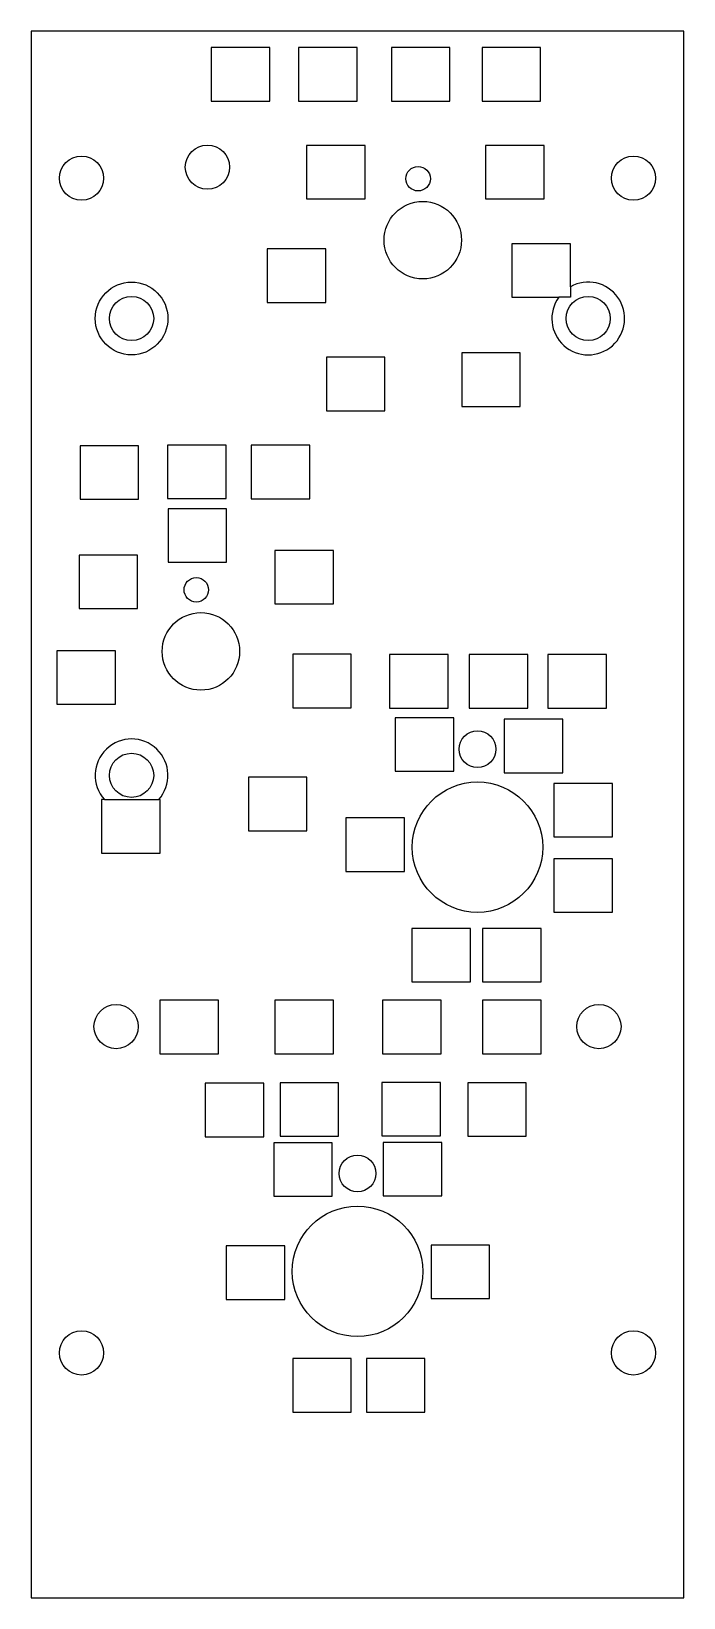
# Model space of a CAD drawing. Header units: millimetres. Extents: x -32 to 32, y -152 to 0.
import ezdxf

# ---------------------------------------------------------------- set-up
doc = ezdxf.new("R2010")
doc.units = ezdxf.units.MM

msp = doc.modelspace()

# ---------------------------------------------------------------- linework, layer by layer
at = {"color": 7, "linetype": 'Continuous', "lineweight": 25}
for p, q in [((-31.75, 0), (-31.75, -152.4)), ((31.75, 0), (-31.75, 0)), ((31.75, -152.4), (31.75, 0)), ((-8.54, -1.58), (-14.24, -1.58)), ((-14.24, -1.58), (-14.24, -6.78)), ((-8.54, -6.78), (-8.54, -1.58)), ((-0.03, -1.58), (-5.73, -1.58)), ((-5.73, -1.58), (-5.73, -6.78)), ((-0.03, -6.78), (-0.03, -1.58)), ((9, -1.58), (3.3, -1.58)), ((3.3, -1.58), (3.3, -6.78)), ((9, -6.78), (9, -1.58)), ((17.82, -1.58), (12.12, -1.58)), ((12.12, -1.58), (12.12, -6.78)), ((17.82, -6.78), (17.82, -1.58)), ((-14.24, -6.78), (-8.54, -6.78)), ((-5.73, -6.78), (-0.03, -6.78)), ((3.3, -6.78), (9, -6.78)), ((12.12, -6.78), (17.82, -6.78)), ((0.75, -11.11), (-4.95, -11.11)), ((-4.95, -11.11), (-4.95, -16.31)), ((0.75, -16.31), (0.75, -11.11)), ((18.16, -11.11), (12.46, -11.11)), ((12.46, -11.11), (12.46, -16.31)), ((18.16, -16.31), (18.16, -11.11)), ((-4.95, -16.31), (0.75, -16.31)), ((12.46, -16.31), (18.16, -16.31)), ((-3.09, -21.17), (-8.79, -21.17)), ((-8.79, -21.17), (-8.79, -26.37)), ((-3.09, -26.37), (-3.09, -21.17)), ((20.73, -20.66), (15.03, -20.66)), ((15.03, -20.66), (15.03, -25.86)), ((20.73, -24.85), (20.73, -20.66)), ((15.03, -25.86), (19.59, -25.86)), ((-8.79, -26.37), (-3.09, -26.37)), ((2.67, -31.71), (-3.03, -31.71)), ((-3.03, -31.71), (-3.03, -36.91)), ((2.67, -36.91), (2.67, -31.71)), ((15.84, -31.29), (10.14, -31.29)), ((10.14, -31.29), (10.14, -36.49)), ((15.84, -36.49), (15.84, -31.29)), ((10.14, -36.49), (15.84, -36.49)), ((-3.03, -36.91), (2.67, -36.91)), ((-21.31, -40.32), (-27.01, -40.32)), ((-27.01, -40.32), (-27.01, -45.52)), ((-21.31, -45.52), (-21.31, -40.32)), ((-12.78, -40.25), (-18.48, -40.25)), ((-18.48, -40.25), (-18.48, -45.45)), ((-12.78, -45.45), (-12.78, -40.25)), ((-4.64, -40.28), (-10.34, -40.28)), ((-10.34, -40.28), (-10.34, -45.48)), ((-4.64, -45.48), (-4.64, -40.28)), ((-27.01, -45.52), (-21.31, -45.52)), ((-18.48, -45.45), (-12.78, -45.45)), ((-10.34, -45.48), (-4.64, -45.48)), ((-12.74, -46.46), (-18.44, -46.46)), ((-18.44, -46.46), (-18.44, -51.66)), ((-12.74, -51.66), (-12.74, -46.46)), ((-21.4, -50.96), (-27.1, -50.96)), ((-27.1, -50.96), (-27.1, -56.16)), ((-21.4, -56.16), (-21.4, -50.96)), ((-18.44, -51.66), (-12.74, -51.66)), ((-2.34, -50.5), (-8.04, -50.5)), ((-8.04, -50.5), (-8.04, -55.7)), ((-2.34, -55.7), (-2.34, -50.5)), ((-27.1, -56.16), (-21.4, -56.16)), ((-8.04, -55.7), (-2.34, -55.7)), ((-23.55, -60.28), (-29.25, -60.28)), ((-29.25, -60.28), (-29.25, -65.48)), ((-23.55, -65.48), (-23.55, -60.28)), ((-0.61, -60.61), (-6.31, -60.61)), ((-6.31, -60.61), (-6.31, -65.81)), ((-0.61, -65.81), (-0.61, -60.61)), ((8.82, -60.64), (3.12, -60.64)), ((3.12, -60.64), (3.12, -65.84)), ((8.82, -65.84), (8.82, -60.64)), ((16.58, -60.64), (10.88, -60.64)), ((10.88, -60.64), (10.88, -65.84)), ((16.58, -65.84), (16.58, -60.64)), ((24.24, -60.64), (18.54, -60.64)), ((18.54, -60.64), (18.54, -65.84)), ((24.24, -65.84), (24.24, -60.64)), ((-29.25, -65.48), (-23.55, -65.48)), ((-6.31, -65.81), (-0.61, -65.81)), ((3.12, -65.84), (8.82, -65.84)), ((9.38, -66.78), (3.68, -66.78)), ((3.68, -66.78), (3.68, -71.98)), ((9.38, -71.98), (9.38, -66.78)), ((10.88, -65.84), (16.58, -65.84)), ((19.98, -66.93), (14.28, -66.93)), ((14.28, -66.93), (14.28, -72.13)), ((18.54, -65.84), (24.24, -65.84)), ((19.98, -72.13), (19.98, -66.93)), ((-4.92, -72.58), (-10.62, -72.58)), ((-10.62, -72.58), (-10.62, -77.78)), ((-4.92, -77.78), (-4.92, -72.58)), ((3.68, -71.98), (9.38, -71.98)), ((14.28, -72.13), (19.98, -72.13)), ((24.81, -73.18), (19.11, -73.18)), ((19.11, -73.18), (19.11, -78.38)), ((24.81, -78.38), (24.81, -73.18)), ((-24.64, -74.75), (-24.92, -74.75)), ((-24.92, -74.75), (-24.92, -79.95)), ((-19.22, -74.75), (-19.34, -74.75)), ((-19.22, -79.95), (-19.22, -74.75)), ((4.58, -76.53), (-1.12, -76.53)), ((-1.12, -76.53), (-1.12, -81.73)), ((4.58, -81.73), (4.58, -76.53)), ((-10.62, -77.78), (-4.92, -77.78)), ((19.11, -78.38), (24.81, -78.38)), ((-24.92, -79.95), (-19.22, -79.95)), ((24.81, -80.5), (19.11, -80.5)), ((19.11, -80.5), (19.11, -85.7)), ((24.81, -85.7), (24.81, -80.5)), ((-1.12, -81.73), (4.58, -81.73)), ((19.11, -85.7), (24.81, -85.7)), ((10.99, -87.29), (5.29, -87.29)), ((5.29, -87.29), (5.29, -92.49)), ((10.99, -92.49), (10.99, -87.29)), ((17.88, -87.29), (12.18, -87.29)), ((12.18, -87.29), (12.18, -92.49)), ((17.88, -92.49), (17.88, -87.29)), ((5.29, -92.49), (10.99, -92.49)), ((12.18, -92.49), (17.88, -92.49)), ((-13.54, -94.28), (-19.24, -94.28)), ((-19.24, -94.28), (-19.24, -99.48)), ((-13.54, -99.48), (-13.54, -94.28)), ((-2.34, -94.28), (-8.04, -94.28)), ((-8.04, -94.28), (-8.04, -99.48)), ((-2.34, -99.48), (-2.34, -94.28)), ((8.14, -94.28), (2.44, -94.28)), ((2.44, -94.28), (2.44, -99.48)), ((8.14, -99.48), (8.14, -94.28)), ((17.88, -94.28), (12.18, -94.28)), ((12.18, -94.28), (12.18, -99.48)), ((17.88, -99.48), (17.88, -94.28)), ((-19.24, -99.48), (-13.54, -99.48)), ((-8.04, -99.48), (-2.34, -99.48)), ((2.44, -99.48), (8.14, -99.48)), ((12.18, -99.48), (17.88, -99.48)), ((-9.13, -102.35), (-14.83, -102.35)), ((-14.83, -102.35), (-14.83, -107.55)), ((-9.13, -107.55), (-9.13, -102.35)), ((-1.84, -102.3), (-7.54, -102.3)), ((-7.54, -102.3), (-7.54, -107.5)), ((-1.84, -107.5), (-1.84, -102.3)), ((8.08, -102.26), (2.38, -102.26)), ((2.38, -102.26), (2.38, -107.46)), ((8.08, -107.46), (8.08, -102.26)), ((16.43, -102.3), (10.73, -102.3)), ((10.73, -102.3), (10.73, -107.5)), ((16.43, -107.5), (16.43, -102.3)), ((-14.83, -107.55), (-9.13, -107.55)), ((-2.46, -108.15), (-8.16, -108.15)), ((-8.16, -108.15), (-8.16, -113.35)), ((-7.54, -107.5), (-1.84, -107.5)), ((-2.46, -113.35), (-2.46, -108.15)), ((2.38, -107.46), (8.08, -107.46)), ((8.21, -108.11), (2.51, -108.11)), ((2.51, -108.11), (2.51, -113.31)), ((8.21, -113.31), (8.21, -108.11)), ((10.73, -107.5), (16.43, -107.5)), ((-8.16, -113.35), (-2.46, -113.35)), ((2.51, -113.31), (8.21, -113.31)), ((-7.07, -118.18), (-12.77, -118.18)), ((-12.77, -118.18), (-12.77, -123.38)), ((-7.07, -123.38), (-7.07, -118.18)), ((12.86, -118.1), (7.16, -118.1)), ((7.16, -118.1), (7.16, -123.3)), ((12.86, -123.3), (12.86, -118.1)), ((-12.77, -123.38), (-7.07, -123.38)), ((7.16, -123.3), (12.86, -123.3)), ((-0.61, -129.14), (-6.31, -129.14)), ((-6.31, -129.14), (-6.31, -134.34)), ((-0.61, -134.34), (-0.61, -129.14)), ((6.57, -129.14), (0.87, -129.14)), ((0.87, -129.14), (0.87, -134.34)), ((6.57, -134.34), (6.57, -129.14)), ((-6.31, -134.34), (-0.61, -134.34)), ((0.87, -134.34), (6.57, -134.34)), ((-31.75, -152.4), (31.75, -152.4))]:
    msp.add_line(p, q, dxfattribs=at)
for centre, radius in [((-26.86, -14.29), 2.15), ((-14.61, -13.21), 2.15), ((26.86, -14.29), 2.15), ((5.9, -14.34), 1.19), ((6.35, -20.32), 3.77), ((-21.99, -27.94), 3.54), ((-21.99, -27.94), 2.15), ((22.46, -27.94), 2.15), ((-15.69, -54.34), 1.19), ((-15.24, -60.33), 3.77), ((11.68, -69.85), 1.79), ((-21.99, -72.39), 2.15), ((11.68, -79.38), 6.35), ((-23.5, -96.84), 2.15), ((23.5, -96.84), 2.15), ((0, -111.12), 1.79), ((0, -120.65), 6.35), ((-26.86, -128.59), 2.15), ((26.86, -128.59), 2.15)]:
    msp.add_circle(centre, radius, dxfattribs=at)
for centre, start, end in [((22.46, -27.94), 144.1017, 119.2164), ((-21.99, -72.39), 318.3097, 221.6903)]:
    msp.add_arc(centre, 3.54, start, end, dxfattribs=at)
for points in [[(20.73, -25.86), (20.33, -25.86), (19.96, -25.86), (19.59, -25.86)], [(20.73, -24.85), (20.73, -25.18), (20.73, -25.52), (20.73, -25.86)]]:
    msp.add_open_spline(points, degree=3, dxfattribs=at)
msp.add_open_spline([(-24.64, -74.75), (-24.23, -74.75), (-23.82, -74.75), (-23.17, -74.75), (-22.95, -74.75), (-22.48, -74.75), (-22.24, -74.75), (-21.76, -74.75), (-21.53, -74.75), (-21.05, -74.75), (-20.83, -74.75), (-20.17, -74.75), (-19.75, -74.75), (-19.34, -74.75)], degree=3, knots=[0, 0, 0, 0, 0.25, 0.25, 0.375, 0.375, 0.5, 0.5, 0.625, 0.625, 0.75, 0.75, 1, 1, 1, 1], dxfattribs=at)

doc.saveas('drawing.dxf')
